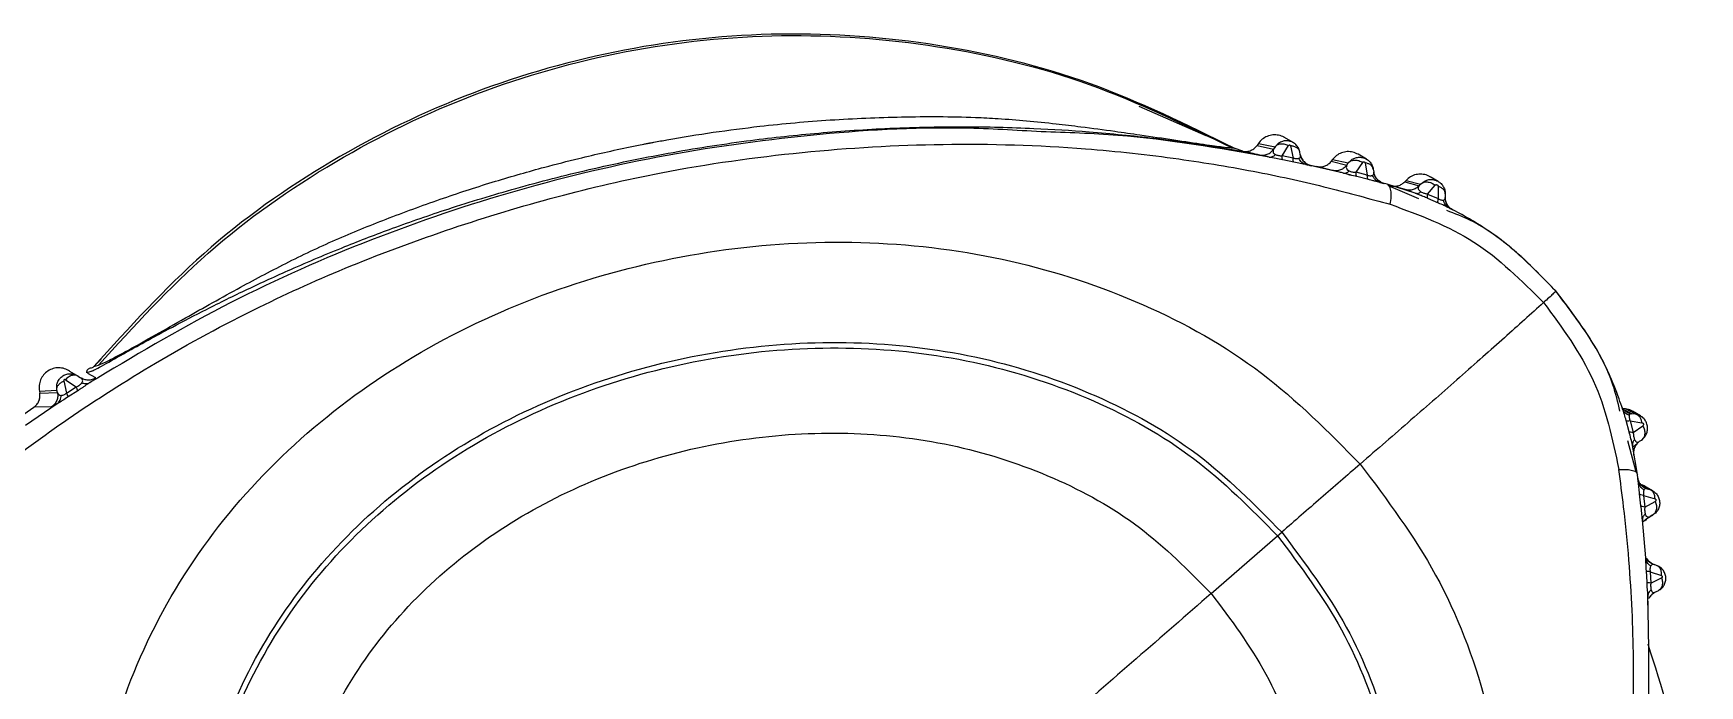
# Model space of a CAD drawing. Extents: x 409 to 498, y 628 to 778.
# Drawn here: x 413.138 to 415.482, y 704.548 to 705.465 of the extents above; entities that cross this region are included whole.
import ezdxf

# ---------------------------------------------------------------- set-up
doc = ezdxf.new("R2010")
doc.units = 0
doc.header["$MEASUREMENT"] = 0
doc.layers.add('1', color=4, linetype='Continuous')
doc.layers.add('GEOMETRY', color=4, linetype='Continuous', lineweight=25)

# ---------------------------------------------------------------- blocks, each defined once
blk = doc.blocks.new('2026_PULSE')
at = {"layer": 'GEOMETRY'}
for p, q in [((6.2107, 60.3603), (6.1165, 60.4014)), ((6.3332, 60.3508), (6.3208, 60.358)), ((6.2472, 60.3434), (6.2501, 60.3431)), ((6.2624, 60.3387), (6.2501, 60.3431)), ((6.2842, 60.3496), (6.2824, 60.3469)), ((6.2824, 60.3469), (6.3054, 60.3415)), ((6.2842, 60.3496), (6.3076, 60.345)), ((6.3076, 60.345), (6.3054, 60.3415)), ((6.3125, 60.35), (6.3076, 60.345)), ((6.3177, 60.3324), (6.3267, 60.3469)), ((6.3332, 60.3292), (6.3177, 60.3324)), ((6.3296, 60.3463), (6.3332, 60.3292)), ((6.3432, 60.3341), (6.3425, 60.3377)), ((6.4363, 60.3276), (6.4244, 60.3345)), ((6.334, 60.3233), (6.3184, 60.3265)), ((6.4039, 60.308), (6.3511, 60.3201)), ((6.3576, 60.3192), (6.3665, 60.3172)), ((6.3884, 60.3117), (6.3665, 60.3172)), ((6.3884, 60.3269), (6.3868, 60.3247)), ((6.3868, 60.3247), (6.4087, 60.3192)), ((6.3884, 60.3269), (6.4107, 60.3222)), ((6.4087, 60.3192), (6.4107, 60.3222)), ((6.4216, 60.3091), (6.431, 60.3231)), ((6.4374, 60.3051), (6.4216, 60.3091)), ((6.4345, 60.3223), (6.4374, 60.3051)), ((6.4458, 60.3136), (6.4465, 60.3095)), ((6.4389, 60.2989), (6.4229, 60.303)), ((6.4652, 60.2923), (6.4552, 60.295)), ((6.5048, 60.2797), (6.4652, 60.2923)), ((6.51, 60.2719), (6.467, 60.2901)), ((6.4754, 60.2895), (6.4955, 60.2839)), ((6.4919, 60.2977), (6.49, 60.2958)), ((6.49, 60.2958), (6.5103, 60.2901)), ((6.4919, 60.2977), (6.5124, 60.2926)), ((6.5103, 60.2901), (6.5124, 60.2926)), ((6.5124, 60.2926), (6.5188, 60.2973)), ((6.5222, 60.2786), (6.5328, 60.291)), ((6.5371, 60.2963), (6.5258, 60.3029)), ((6.5369, 60.2894), (6.5373, 60.2722)), ((6.5222, 60.2786), (6.5373, 60.2722)), ((6.5374, 60.2659), (6.5227, 60.2724)), ((6.5471, 60.2789), (6.5471, 60.2738)), ((6.7022, 60.1425), (6.7024, 60.1424)), ((4.6121, 60.0296), (4.624, 60.0227)), ((4.6434, 60.0298), (4.6363, 60.0274)), ((4.6565, 60.0464), (4.6463, 60.0361)), ((4.6463, 60.0361), (4.6529, 60.0382)), ((4.6038, 60.0159), (4.6078, 59.9989)), ((4.6063, 60.0176), (4.6212, 60.0076)), ((4.6078, 59.9989), (4.6212, 60.0076)), ((4.624, 60.0227), (4.6275, 60.0204)), ((4.649, 60.02), (4.6379, 60.0264)), ((4.6477, 60.0189), (4.649, 60.02)), ((4.5944, 59.9837), (4.5498, 59.9533)), ((4.5696, 60.0015), (4.5942, 60.0031)), ((4.5696, 60.0015), (4.5701, 59.9989)), ((4.5701, 59.9989), (4.5951, 59.9995)), ((4.5884, 59.9803), (4.5868, 59.9795)), ((4.5951, 59.9995), (4.5942, 60.0031)), ((4.6, 59.9871), (4.5944, 59.9837)), ((4.6235, 60.0021), (4.61, 59.9933)), ((4.5476, 59.969), (4.5619, 59.9789)), ((4.5868, 59.9795), (4.5619, 59.9789)), ((6.7959, 59.9773), (6.8096, 59.9698)), ((6.8006, 59.9766), (6.7959, 59.9773)), ((6.7968, 59.9759), (6.7967, 59.9759)), ((6.8145, 59.9692), (6.8006, 59.9766)), ((6.8058, 59.9445), (6.8015, 59.9602)), ((6.8072, 59.9596), (6.8115, 59.9436)), ((6.8072, 59.9596), (6.8238, 59.9572)), ((6.8145, 59.9692), (6.8096, 59.9698)), ((6.8219, 59.9666), (6.8105, 59.9732)), ((6.8115, 59.9436), (6.8249, 59.9529)), ((6.8154, 59.8879), (6.8038, 59.9317)), ((6.8174, 59.8845), (6.8104, 59.9255)), ((6.8114, 59.9197), (6.8104, 59.9255)), ((6.8204, 59.931), (6.8231, 59.9328)), ((6.8186, 59.8744), (6.8174, 59.8845)), ((6.8348, 59.8631), (6.8213, 59.8707)), ((6.839, 59.8612), (6.827, 59.8682)), ((6.831, 59.8642), (6.8348, 59.8631)), ((6.8223, 59.8405), (6.8205, 59.857)), ((6.8261, 59.855), (6.8278, 59.8386)), ((6.8261, 59.855), (6.8421, 59.8501)), ((6.8278, 59.8386), (6.8425, 59.8466)), ((6.829, 59.767), (6.8245, 59.8206)), ((6.8338, 59.8244), (6.839, 59.8274)), ((6.8383, 59.827), (6.8352, 59.8253)), ((6.2179, 59.7171), (6.3111, 59.7982)), ((6.3111, 59.7982), (6.317, 59.8033)), ((6.8289, 59.7647), (6.8345, 59.7614)), ((6.8309, 59.7329), (6.8299, 59.7489)), ((6.8353, 59.7477), (6.8363, 59.7318)), ((6.8353, 59.7477), (6.8512, 59.7422)), ((6.8443, 59.7566), (6.8409, 59.7577)), ((6.8363, 59.7318), (6.8514, 59.7392)), ((6.8321, 59.7128), (6.8321, 59.7119)), ((6.8428, 59.7192), (6.8464, 59.721))]:
    blk.add_line(p, q, dxfattribs=at)
for points in [[(6.2501, 60.3431), (6.1837, 60.3757), (6.051, 60.441), (5.8342, 60.4934), (5.6126, 60.5099), (5.3913, 60.4871), (5.1772, 60.4266), (4.9774, 60.3294), (4.7952, 60.2007), (4.6959, 60.091), (4.6463, 60.0361)], [(4.6529, 60.0382), (4.7024, 60.0926), (4.8014, 60.2012), (4.9826, 60.3286), (5.1812, 60.4249), (5.3938, 60.4849), (5.6136, 60.5077), (5.8337, 60.4916), (6.0491, 60.44), (6.1812, 60.3756), (6.2472, 60.3434)], [(4.6121, 60.0296), (4.6097, 60.0309), (4.605, 60.0336), (4.5968, 60.0347), (4.5887, 60.0336), (4.5813, 60.0301), (4.5751, 60.0246), (4.5709, 60.0176), (4.5688, 60.0096), (4.5693, 60.0042), (4.5696, 60.0015)], [(6.2179, 59.7171), (6.1476, 59.656), (6.0072, 59.5339), (5.8659, 59.4113), (5.7953, 59.35)]]:
    blk.add_open_spline(points, degree=3, dxfattribs=at)
for points, knots in [([(4.6529, 60.0382), (4.6566, 60.0397), (4.6639, 60.0426), (4.7048, 60.0645), (4.7707, 60.1022), (4.8482, 60.1455), (4.9203, 60.1838), (4.99, 60.2167), (5.0629, 60.2459), (5.1364, 60.2728), (5.1982, 60.2928), (5.2457, 60.3068), (5.2848, 60.3177), (5.3361, 60.3308), (5.3827, 60.3413), (5.415, 60.3478), (5.4237, 60.3495), (5.4263, 60.35), (5.4271, 60.3502), (5.4274, 60.3502), (5.4275, 60.3502), (5.4276, 60.3503), (5.4281, 60.3504), (5.4302, 60.3507), (5.4384, 60.3523), (5.4894, 60.3616), (5.5722, 60.3736), (5.6824, 60.3835), (5.7838, 60.3877), (5.8624, 60.3876), (5.9208, 60.3847), (5.9587, 60.3817), (5.9975, 60.3777), (6.0391, 60.3727), (6.0786, 60.3674), (6.1389, 60.3588), (6.1896, 60.351), (6.2224, 60.3462), (6.2351, 60.3446), (6.2443, 60.3437), (6.2463, 60.3435), (6.2472, 60.3434)], [0, 0, 0, 0, 0.027181, 0.054354, 0.111794, 0.162373, 0.205108, 0.248044, 0.290461, 0.335185, 0.37734, 0.397448, 0.416906, 0.444066, 0.48478, 0.49553, 0.498503, 0.499389, 0.499874, 0.499876, 0.499893, 0.499939, 0.500112, 0.500779, 0.503401, 0.513792, 0.586369, 0.641241, 0.696823, 0.754718, 0.77261, 0.79503, 0.818663, 0.838579, 0.866273, 0.88722, 0.945993, 0.959227, 0.970551, 0.986419, 1, 1, 1, 1]), ([(5.9788, 60.366), (5.9427, 60.3682), (5.8345, 60.3748), (5.6536, 60.3636), (5.4385, 60.3338), (5.2276, 60.2827), (5.023, 60.2122), (4.8251, 60.1237), (4.7013, 60.0498), (4.6395, 60.013)], [0, 0, 0, 0, 0.0769209, 0.2308481, 0.3849621, 0.5390762, 0.693005, 0.8467125, 1, 1, 1, 1]), ([(4.6434, 60.0298), (4.6446, 60.0304), (4.6472, 60.0315), (4.6604, 60.0386), (4.6843, 60.0521), (4.7193, 60.0716), (4.7583, 60.0927), (4.8067, 60.1178), (4.8623, 60.1451), (4.9272, 60.1748), (4.9955, 60.2036), (5.0694, 60.232), (5.1496, 60.2598), (5.2418, 60.2878), (5.345, 60.3143), (5.4532, 60.3367), (5.559, 60.3533), (5.6609, 60.3646), (5.7629, 60.3716), (5.8662, 60.374), (5.9623, 60.3717), (6.0526, 60.3661), (6.1328, 60.358), (6.2013, 60.3486), (6.2398, 60.3424), (6.2561, 60.3396), (6.2582, 60.3393), (6.2593, 60.3391)], [0, 0, 0, 0, 0.0123141, 0.0253605, 0.0554454, 0.0787673, 0.1058824, 0.1374745, 0.1738689, 0.2111391, 0.2562956, 0.2952809, 0.3400403, 0.3937836, 0.4510358, 0.5122156, 0.572352, 0.6244948, 0.6784984, 0.7389776, 0.7937983, 0.8378302, 0.8920024, 0.9358628, 0.9711982, 0.9861047, 1, 1, 1, 1]), ([(6.2995, 60.3306), (6.2289, 60.3429), (6.1229, 60.3614), (6.0148, 60.3649), (5.9788, 60.366)], [0, 0, 0, 0, 0.666259, 1, 1, 1, 1]), ([(6.3207, 60.3579), (6.3206, 60.3581), (6.3182, 60.3598), (6.3126, 60.3614), (6.3045, 60.362), (6.2966, 60.36), (6.2894, 60.356), (6.286, 60.3517), (6.2842, 60.3496)], [0, 0, 0, 0, 0.0158, 0.21264, 0.40948, 0.60632, 0.80316, 1, 1, 1, 1]), ([(4.5067, 59.8879), (4.5409, 59.9132), (4.6136, 59.967), (4.7377, 60.0456), (4.8705, 60.1178), (5.0102, 60.1803), (5.1501, 60.2319), (5.2957, 60.2759), (5.4599, 60.3141), (5.6416, 60.3396), (5.8413, 60.3514), (6.0186, 60.346), (6.1665, 60.3298), (6.2804, 60.3109), (6.3799, 60.2888), (6.4408, 60.272), (6.4698, 60.2641)], [0, 0, 0, 0, 0.061839, 0.131845, 0.211627, 0.279904, 0.352971, 0.427433, 0.499926, 0.596401, 0.691889, 0.788478, 0.852073, 0.906668, 0.955606, 1, 1, 1, 1]), ([(6.2624, 60.3387), (6.2623, 60.3387), (6.262, 60.3388), (6.2608, 60.3389), (6.2599, 60.339), (6.2593, 60.3391)], [0, 0, 0, 0, 0.126088, 0.346337, 1, 1, 1, 1]), ([(6.2624, 60.3387), (6.2644, 60.3385), (6.2683, 60.3381), (6.2739, 60.3398), (6.2789, 60.3426), (6.2812, 60.3455), (6.2824, 60.3469)], [0, 0, 0, 0, 0.253694, 0.50986, 0.758384, 1, 1, 1, 1]), ([(6.2856, 60.3333), (6.2818, 60.3342), (6.2758, 60.3356), (6.269, 60.3372), (6.2661, 60.3378), (6.2655, 60.338)], [0, 0, 0, 0, 0.574495, 0.903193, 1, 1, 1, 1]), ([(6.2856, 60.3333), (6.2875, 60.3331), (6.2912, 60.3327), (6.2968, 60.3342), (6.3019, 60.3371), (6.3043, 60.3401), (6.3054, 60.3415)], [0, 0, 0, 0, 0.244703, 0.499999, 0.755296, 1, 1, 1, 1]), ([(6.2995, 60.3306), (6.2976, 60.3309), (6.2938, 60.3317), (6.2902, 60.3324), (6.2868, 60.333), (6.2861, 60.3332), (6.2856, 60.3333)], [0, 0, 0, 0, 0.214681, 0.42923, 0.635769, 1, 1, 1, 1]), ([(6.2995, 60.3306), (6.3002, 60.3305), (6.3017, 60.3304), (6.304, 60.331), (6.3062, 60.3322), (6.3076, 60.3335), (6.3083, 60.3342)], [0, 0, 0, 0, 0.24783, 0.499997, 0.752166, 1, 1, 1, 1]), ([(6.3054, 60.3415), (6.305, 60.3402), (6.3044, 60.3383), (6.3055, 60.3358), (6.3074, 60.3347), (6.3083, 60.3342)], [0, 0, 0, 0, 0.545639, 0.787383, 1, 1, 1, 1]), ([(6.3076, 60.345), (6.3086, 60.346), (6.3106, 60.3481), (6.3155, 60.3494), (6.3212, 60.3491), (6.3249, 60.3476), (6.3267, 60.3469)], [0, 0, 0, 0, 0.242505, 0.499998, 0.757493, 1, 1, 1, 1]), ([(6.3083, 60.3342), (6.3089, 60.3339), (6.3102, 60.3334), (6.3125, 60.3328), (6.3151, 60.3324), (6.3168, 60.3324), (6.3177, 60.3324)], [0, 0, 0, 0, 0.257339, 0.499758, 0.740462, 1, 1, 1, 1]), ([(6.3425, 60.3377), (6.3419, 60.3397), (6.3408, 60.3435), (6.3372, 60.3481), (6.3327, 60.3514), (6.3279, 60.3531), (6.323, 60.3536), (6.3176, 60.3529), (6.3143, 60.351), (6.3125, 60.35)], [0, 0, 0, 0, 0.157803, 0.307675, 0.449652, 0.583785, 0.700383, 0.839137, 1, 1, 1, 1]), ([(6.3184, 60.3265), (6.3181, 60.327), (6.3176, 60.328), (6.3177, 60.3309), (6.3177, 60.3324)], [0, 0, 0, 0, 0.500028, 1, 1, 1, 1]), ([(6.3267, 60.3469), (6.3268, 60.347), (6.327, 60.3472), (6.3274, 60.3475), (6.3278, 60.3476), (6.3282, 60.3476), (6.3286, 60.3475), (6.3289, 60.3473), (6.3292, 60.3471), (6.3295, 60.3467), (6.3296, 60.3464), (6.3296, 60.3463)], [0, 0, 0, 0, 0.144352, 0.279388, 0.402711, 0.515838, 0.570705, 0.625679, 0.73952, 0.86387, 1, 1, 1, 1]), ([(6.3425, 60.3377), (6.3421, 60.3388), (6.3414, 60.3411), (6.3385, 60.3438), (6.3344, 60.3456), (6.3312, 60.3461), (6.3296, 60.3463)], [0, 0, 0, 0, 0.249417, 0.506903, 0.760701, 1, 1, 1, 1]), ([(6.341, 60.3288), (6.3415, 60.3291), (6.3426, 60.3296), (6.3436, 60.3313), (6.3434, 60.333), (6.3432, 60.3341)], [0, 0, 0, 0, 0.226925, 0.472576, 1, 1, 1, 1]), ([(6.3432, 60.3341), (6.3437, 60.3323), (6.3447, 60.3286), (6.3482, 60.3239), (6.3529, 60.3202), (6.3565, 60.3191), (6.3583, 60.3185)], [0, 0, 0, 0, 0.244606, 0.500003, 0.755398, 1, 1, 1, 1]), ([(6.3486, 60.3238), (6.3473, 60.3254), (6.3448, 60.3283), (6.3438, 60.3321), (6.3432, 60.3339)], [0, 0, 0, 0, 0.511063, 1, 1, 1, 1]), ([(6.4244, 60.3344), (6.422, 60.3356), (6.4172, 60.3379), (6.4091, 60.3385), (6.4011, 60.3369), (6.3938, 60.333), (6.3902, 60.329), (6.3884, 60.3269)], [0, 0, 0, 0, 0.1932526, 0.3949394, 0.5966263, 0.7983131, 1, 1, 1, 1]), ([(6.3184, 60.3265), (6.3152, 60.3272), (6.3087, 60.3285), (6.3026, 60.3299), (6.2995, 60.3306)], [0, 0, 0, 0, 0.482562, 1, 1, 1, 1]), ([(6.3332, 60.3292), (6.334, 60.329), (6.3356, 60.3285), (6.3371, 60.3284), (6.3379, 60.3284), (6.3386, 60.3284), (6.3398, 60.3285), (6.3405, 60.3287), (6.341, 60.3288)], [0, 0, 0, 0, 0.234932, 0.470474, 0.479101, 0.543376, 0.724936, 1, 1, 1, 1]), ([(6.334, 60.3233), (6.3337, 60.3238), (6.3332, 60.3249), (6.3332, 60.3278), (6.3332, 60.3292)], [0, 0, 0, 0, 0.503531, 1, 1, 1, 1]), ([(6.3511, 60.3201), (6.3486, 60.3205), (6.3436, 60.3215), (6.3371, 60.3227), (6.334, 60.3233)], [0, 0, 0, 0, 0.514037, 1, 1, 1, 1]), ([(6.3511, 60.3201), (6.3501, 60.3204), (6.3479, 60.321), (6.3451, 60.323), (6.3427, 60.3256), (6.3416, 60.3278), (6.341, 60.3288)], [0, 0, 0, 0, 0.253984, 0.508959, 0.759308, 1, 1, 1, 1]), ([(6.3486, 60.3238), (6.3502, 60.3225), (6.3533, 60.3198), (6.3572, 60.3189), (6.3592, 60.3184)], [0, 0, 0, 0, 0.509914, 1, 1, 1, 1]), ([(6.3511, 60.3201), (6.3533, 60.3196), (6.3578, 60.3186), (6.3582, 60.3186), (6.3583, 60.3185)], [0, 0, 0, 0, 0.47667, 1, 1, 1, 1]), ([(6.3665, 60.3172), (6.3684, 60.3169), (6.3723, 60.3164), (6.378, 60.3178), (6.3831, 60.3205), (6.3856, 60.3233), (6.3868, 60.3247)], [0, 0, 0, 0, 0.253687, 0.509855, 0.758386, 1, 1, 1, 1]), ([(6.4039, 60.308), (6.4021, 60.3085), (6.3987, 60.3093), (6.3946, 60.3103), (6.3918, 60.311), (6.388, 60.3119), (6.3882, 60.3118), (6.3884, 60.3117)], [0, 0, 0, 0, 0.170286, 0.306564, 0.425661, 0.521138, 1, 1, 1, 1]), ([(6.4087, 60.3192), (6.4074, 60.3178), (6.4049, 60.3149), (6.3997, 60.3122), (6.394, 60.3109), (6.3902, 60.3115), (6.3884, 60.3117)], [0, 0, 0, 0, 0.244606, 0.5, 0.755394, 1, 1, 1, 1]), ([(6.4039, 60.308), (6.4052, 60.3079), (6.4078, 60.3078), (6.4105, 60.31), (6.4119, 60.3111)], [0, 0, 0, 0, 0.499992, 1, 1, 1, 1]), ([(6.4087, 60.3192), (6.4081, 60.3178), (6.4073, 60.3158), (6.4087, 60.3132), (6.4102, 60.3119), (6.4113, 60.3114), (6.4119, 60.3111)], [0, 0, 0, 0, 0.552703, 0.791975, 0.900446, 1, 1, 1, 1]), ([(6.4107, 60.3222), (6.4124, 60.3241), (6.4153, 60.3273), (6.4211, 60.3298), (6.4266, 60.3305), (6.4323, 60.3297), (6.4375, 60.3272), (6.4417, 60.3234), (6.4446, 60.3187), (6.4454, 60.3153), (6.4458, 60.3136)], [0, 0, 0, 0, 0.166512, 0.279986, 0.401109, 0.523295, 0.648233, 0.769287, 0.886519, 1, 1, 1, 1]), ([(6.4107, 60.3222), (6.4118, 60.3233), (6.414, 60.3254), (6.4194, 60.3265), (6.4254, 60.3259), (6.4292, 60.324), (6.431, 60.3231)], [0, 0, 0, 0, 0.241786, 0.499998, 0.758211, 1, 1, 1, 1]), ([(6.4119, 60.3111), (6.4126, 60.3108), (6.4138, 60.3103), (6.4163, 60.3096), (6.419, 60.3092), (6.4207, 60.3092), (6.4216, 60.3091)], [0, 0, 0, 0, 0.250232, 0.488546, 0.732809, 1, 1, 1, 1]), ([(6.4229, 60.303), (6.4225, 60.3035), (6.4217, 60.3047), (6.4216, 60.3077), (6.4216, 60.3092)], [0, 0, 0, 0, 0.500084, 1, 1, 1, 1]), ([(6.431, 60.3231), (6.4311, 60.3233), (6.4313, 60.3235), (6.4318, 60.3238), (6.4324, 60.3239), (6.4329, 60.3239), (6.4332, 60.3238), (6.4335, 60.3236), (6.4337, 60.3235), (6.434, 60.3232), (6.4343, 60.3228), (6.4344, 60.3224), (6.4345, 60.3223)], [0, 0, 0, 0, 0.146361, 0.284808, 0.41183, 0.527282, 0.582294, 0.636648, 0.691473, 0.747865, 0.867827, 1, 1, 1, 1]), ([(6.4458, 60.3136), (6.4456, 60.3146), (6.445, 60.3168), (6.4424, 60.3194), (6.4388, 60.3214), (6.4359, 60.322), (6.4345, 60.3223)], [0, 0, 0, 0, 0.253348, 0.511302, 0.763261, 1, 1, 1, 1]), ([(6.4447, 60.3048), (6.4454, 60.3053), (6.447, 60.3065), (6.4467, 60.3085), (6.4465, 60.3095)], [0, 0, 0, 0, 0.475408, 1, 1, 1, 1]), ([(6.4609, 60.2935), (6.4591, 60.2941), (6.4555, 60.2954), (6.4511, 60.2992), (6.4478, 60.304), (6.447, 60.3077), (6.4465, 60.3095)], [0, 0, 0, 0, 0.244705, 0.5, 0.755295, 1, 1, 1, 1]), ([(6.4573, 60.2947), (6.4569, 60.295), (6.4562, 60.2953), (6.4546, 60.2964), (6.4532, 60.2975), (6.4517, 60.2989), (6.4498, 60.3012), (6.4477, 60.3046), (6.4469, 60.3078), (6.4466, 60.3094)], [0, 0, 0, 0, 0.186489, 0.27606, 0.364404, 0.457233, 0.55726, 0.775237, 1, 1, 1, 1]), ([(6.4229, 60.303), (6.4197, 60.3038), (6.4133, 60.3055), (6.4071, 60.3072), (6.4039, 60.308)], [0, 0, 0, 0, 0.491811, 1, 1, 1, 1]), ([(6.4057, 60.3079), (6.4067, 60.3075), (6.4086, 60.3068), (6.4119, 60.3058), (6.4136, 60.3054)], [0, 0, 0, 0, 0.476557, 1, 1, 1, 1]), ([(6.4389, 60.2989), (6.4385, 60.2995), (6.4376, 60.3006), (6.4375, 60.3036), (6.4374, 60.3051)], [0, 0, 0, 0, 0.503787, 1, 1, 1, 1]), ([(6.4374, 60.3051), (6.4382, 60.3049), (6.4398, 60.3044), (6.4411, 60.3043), (6.4419, 60.3043), (6.4425, 60.3043), (6.4436, 60.3044), (6.4443, 60.3046), (6.4447, 60.3048)], [0, 0, 0, 0, 0.230071, 0.465781, 0.473254, 0.536381, 0.722499, 1, 1, 1, 1]), ([(6.4552, 60.295), (6.4543, 60.2952), (6.4529, 60.2956), (6.4511, 60.296), (6.4497, 60.2963), (6.4483, 60.2966), (6.447, 60.2969), (6.4463, 60.2971), (6.446, 60.2971), (6.4437, 60.2977), (6.4413, 60.2983), (6.4389, 60.2989)], [0, 0, 0, 0, 0.231824, 0.347975, 0.412634, 0.510386, 0.592483, 0.62052, 0.629028, 0.633847, 1, 1, 1, 1]), ([(6.4552, 60.295), (6.4541, 60.2954), (6.4518, 60.2962), (6.4488, 60.2985), (6.4463, 60.3013), (6.4453, 60.3036), (6.4447, 60.3048)], [0, 0, 0, 0, 0.253309, 0.508277, 0.758963, 1, 1, 1, 1]), ([(6.4551, 60.295), (6.456, 60.2948), (6.4576, 60.2943), (6.4579, 60.2943), (6.4581, 60.2943)], [0, 0, 0, 0, 0.525657, 1, 1, 1, 1]), ([(6.4552, 60.295), (6.4569, 60.2945), (6.4605, 60.2936), (6.4607, 60.2935), (6.4609, 60.2935)], [0, 0, 0, 0, 0.474463, 1, 1, 1, 1]), ([(6.4698, 60.2641), (6.4703, 60.2678), (6.4713, 60.2754), (6.4708, 60.2841), (6.4689, 60.2903), (6.4664, 60.2916), (6.4652, 60.2923)], [0, 0, 0, 0, 0.246206, 0.5, 0.753794, 1, 1, 1, 1]), ([(6.4697, 60.2904), (6.4715, 60.29), (6.4752, 60.2891), (6.4808, 60.2901), (6.486, 60.2921), (6.4887, 60.2946), (6.49, 60.2958)], [0, 0, 0, 0, 0.253851, 0.511392, 0.759829, 1, 1, 1, 1]), ([(6.5103, 60.2901), (6.5089, 60.2889), (6.5061, 60.2864), (6.5008, 60.2842), (6.4951, 60.2835), (6.4915, 60.2844), (6.4897, 60.2849)], [0, 0, 0, 0, 0.244829, 0.5, 0.755171, 1, 1, 1, 1]), ([(6.5256, 60.3026), (6.5245, 60.3033), (6.5211, 60.3055), (6.5141, 60.3068), (6.5059, 60.3063), (6.498, 60.3033), (6.4939, 60.2996), (6.4919, 60.2977)], [0, 0, 0, 0, 0.1092098, 0.3319073, 0.5546049, 0.7773024, 1, 1, 1, 1]), ([(6.5103, 60.2901), (6.5095, 60.2888), (6.5085, 60.2869), (6.5097, 60.2843), (6.5111, 60.2829), (6.5123, 60.2822), (6.5128, 60.2818)], [0, 0, 0, 0, 0.550242, 0.790407, 0.899376, 1, 1, 1, 1]), ([(6.5124, 60.2926), (6.5136, 60.2935), (6.5161, 60.2954), (6.5216, 60.2959), (6.5276, 60.2946), (6.5311, 60.2922), (6.5328, 60.291)], [0, 0, 0, 0, 0.241629, 0.499998, 0.758369, 1, 1, 1, 1]), ([(6.5188, 60.2973), (6.5205, 60.2979), (6.524, 60.2992), (6.5297, 60.2991), (6.5353, 60.2976), (6.5402, 60.2944), (6.5441, 60.29), (6.5466, 60.2847), (6.5469, 60.2808), (6.5471, 60.2789)], [0, 0, 0, 0, 0.134604, 0.278855, 0.421484, 0.566352, 0.710982, 0.855493, 1, 1, 1, 1]), ([(6.5328, 60.291), (6.533, 60.2912), (6.5333, 60.2915), (6.5339, 60.2918), (6.5346, 60.2918), (6.5352, 60.2917), (6.5357, 60.2915), (6.536, 60.2913), (6.5363, 60.291), (6.5366, 60.2906), (6.5369, 60.2901), (6.5369, 60.2896), (6.5369, 60.2894)], [0, 0, 0, 0, 0.1449882, 0.2823959, 0.4088267, 0.5242291, 0.5794504, 0.6341593, 0.6894535, 0.7463817, 0.8673432, 1, 1, 1, 1]), ([(6.5471, 60.2789), (6.547, 60.28), (6.5467, 60.2823), (6.5445, 60.2853), (6.5412, 60.2878), (6.5383, 60.2889), (6.5369, 60.2894)], [0, 0, 0, 0, 0.253258, 0.511382, 0.763459, 1, 1, 1, 1]), ([(6.4698, 60.2641), (6.5106, 60.2491), (6.5916, 60.2195), (6.6542, 60.157), (6.6854, 60.126)], [0, 0, 0, 0, 0.502771, 1, 1, 1, 1]), ([(6.5048, 60.2797), (6.5029, 60.2804), (6.4988, 60.2818), (6.4946, 60.2832), (6.4909, 60.2845), (6.4901, 60.2847), (6.4897, 60.2849)], [0, 0, 0, 0, 0.196927, 0.428845, 0.640915, 1, 1, 1, 1]), ([(6.5048, 60.2797), (6.506, 60.2794), (6.5085, 60.279), (6.5114, 60.2809), (6.5128, 60.2818)], [0, 0, 0, 0, 0.500002, 1, 1, 1, 1]), ([(6.5227, 60.2724), (6.5204, 60.2733), (6.5173, 60.2745), (6.5137, 60.2761), (6.5118, 60.2769), (6.5091, 60.278), (6.5067, 60.2789), (6.5048, 60.2797)], [0, 0, 0, 0, 0.365188, 0.518891, 0.578296, 0.663382, 1, 1, 1, 1]), ([(6.5128, 60.2818), (6.5135, 60.2815), (6.5147, 60.2808), (6.5166, 60.2801), (6.5182, 60.2795), (6.52, 60.279), (6.5214, 60.2788), (6.5222, 60.2786)], [0, 0, 0, 0, 0.249668, 0.489212, 0.570056, 0.735204, 1, 1, 1, 1]), ([(6.5227, 60.2724), (6.5223, 60.2729), (6.5217, 60.2741), (6.5221, 60.2771), (6.5222, 60.2786)], [0, 0, 0, 0, 0.4999634, 1, 1, 1, 1]), ([(6.5374, 60.2659), (6.5371, 60.2665), (6.5366, 60.2677), (6.5371, 60.2707), (6.5373, 60.2722)], [0, 0, 0, 0, 0.502744, 1, 1, 1, 1]), ([(6.5373, 60.2722), (6.538, 60.2717), (6.5395, 60.2709), (6.5415, 60.2701), (6.5433, 60.2698), (6.5441, 60.2698), (6.5445, 60.2698)], [0, 0, 0, 0, 0.238232, 0.475752, 0.728082, 1, 1, 1, 1]), ([(6.5525, 60.2591), (6.5502, 60.2601), (6.546, 60.2621), (6.5402, 60.2647), (6.5374, 60.2659)], [0, 0, 0, 0, 0.532766, 1, 1, 1, 1]), ([(6.5445, 60.2698), (6.5454, 60.2702), (6.5471, 60.2708), (6.5471, 60.2727), (6.5471, 60.2738)], [0, 0, 0, 0, 0.471518, 1, 1, 1, 1]), ([(6.5525, 60.2591), (6.5515, 60.2596), (6.5496, 60.2608), (6.5472, 60.2633), (6.5455, 60.2664), (6.5449, 60.2687), (6.5445, 60.2698)], [0, 0, 0, 0, 0.25295, 0.507443, 0.758099, 1, 1, 1, 1]), ([(6.5578, 60.2562), (6.5563, 60.2571), (6.5532, 60.259), (6.5498, 60.2633), (6.5475, 60.2684), (6.5473, 60.272), (6.5471, 60.2738)], [0, 0, 0, 0, 0.245213, 0.5, 0.754787, 1, 1, 1, 1]), ([(6.5522, 60.2592), (6.5519, 60.2595), (6.5512, 60.2601), (6.5483, 60.2646), (6.5476, 60.27), (6.5471, 60.2735)], [0, 0, 0, 0, 0.267436, 0.521399, 1, 1, 1, 1]), ([(6.7036, 60.1411), (6.6842, 60.161), (6.6473, 60.199), (6.5949, 60.2378), (6.5607, 60.251), (6.5495, 60.2554)], [0, 0, 0, 0, 0.426335, 0.811625, 1, 1, 1, 1]), ([(6.7024, 60.1424), (6.6792, 60.1664), (6.6438, 60.203), (6.5946, 60.236), (6.5681, 60.2511), (6.5565, 60.257), (6.5525, 60.2591)], [0, 0, 0, 0, 0.517597, 0.793803, 0.927909, 1, 1, 1, 1]), ([(6.5525, 60.2591), (6.5541, 60.2582), (6.5575, 60.2565), (6.5577, 60.2563), (6.5578, 60.2562)], [0, 0, 0, 0, 0.464953, 1, 1, 1, 1]), ([(4.9127, 58.5911), (4.8708, 58.6446), (4.7876, 58.751), (4.7008, 58.9329), (4.6479, 59.1233), (4.6344, 59.3172), (4.6619, 59.5072), (4.7317, 59.6855), (4.84, 59.8443), (4.981, 59.9791), (5.1483, 60.086), (5.3352, 60.1622), (5.5341, 60.206), (5.737, 60.216), (5.9362, 60.1907), (6.1231, 60.1291), (6.2932, 60.0346), (6.3829, 59.944), (6.4274, 59.899)], [0, 0, 0, 0, 0.064638, 0.128652, 0.191528, 0.253029, 0.313363, 0.373321, 0.433986, 0.495948, 0.559248, 0.623536, 0.688243, 0.752741, 0.816423, 0.878848, 0.939909, 1, 1, 1, 1]), ([(6.6854, 60.126), (6.6676, 60.11), (6.632, 60.0781), (6.5681, 60.0215), (6.4994, 59.9613), (6.4514, 59.9198), (6.4274, 59.899)], [0, 0, 0, 0, 0.249996, 0.500004, 0.749994, 1, 1, 1, 1]), ([(6.7024, 60.1424), (6.7023, 60.1422), (6.7021, 60.1417), (6.6987, 60.1383), (6.6933, 60.1332), (6.688, 60.1284), (6.6854, 60.126)], [0, 0, 0, 0, 0.25065, 0.504361, 0.755823, 1, 1, 1, 1]), ([(6.6854, 60.126), (6.7115, 60.0906), (6.7641, 60.0194), (6.7822, 59.9343), (6.7912, 59.8916)], [0, 0, 0, 0, 0.497256, 1, 1, 1, 1]), ([(6.7927, 59.9734), (6.7899, 59.9858), (6.7814, 60.0222), (6.7502, 60.0801), (6.7181, 60.1218), (6.7013, 60.1437)], [0, 0, 0, 0, 0.197381, 0.579384, 1, 1, 1, 1]), ([(6.7965, 59.9766), (6.7949, 59.9813), (6.7849, 60.0104), (6.7587, 60.0691), (6.7226, 60.1161), (6.7024, 60.1424)], [0, 0, 0, 0, 0.078427, 0.485068, 1, 1, 1, 1]), ([(5.0194, 58.683), (4.9836, 58.7288), (4.9122, 58.82), (4.8377, 58.9759), (4.7922, 59.1389), (4.7805, 59.3049), (4.804, 59.4676), (4.8638, 59.6202), (4.9566, 59.7561), (5.0774, 59.8714), (5.2208, 59.9629), (5.381, 60.028), (5.5515, 60.0656), (5.7254, 60.0743), (5.8962, 60.0528), (6.0563, 60.0001), (6.2021, 59.9194), (6.2789, 59.8418), (6.317, 59.8033)], [0, 0, 0, 0, 0.064677, 0.128726, 0.191618, 0.253103, 0.313385, 0.373279, 0.433903, 0.49586, 0.559185, 0.62351, 0.688256, 0.752792, 0.816505, 0.878937, 0.939969, 1, 1, 1, 1]), ([(5.0252, 58.688), (4.9897, 58.7334), (4.9189, 58.8238), (4.8451, 58.9783), (4.8, 59.1398), (4.7884, 59.3043), (4.8116, 59.4655), (4.8708, 59.6167), (4.9628, 59.7514), (5.0825, 59.8656), (5.2247, 59.9562), (5.3834, 60.0208), (5.5524, 60.058), (5.7248, 60.0666), (5.8941, 60.0453), (6.0528, 59.9932), (6.1972, 59.9132), (6.2734, 59.8363), (6.3111, 59.7982)], [0, 0, 0, 0, 0.06468, 0.128735, 0.191634, 0.253118, 0.313391, 0.373269, 0.433886, 0.495846, 0.559178, 0.623509, 0.688256, 0.752797, 0.816517, 0.878954, 0.939983, 1, 1, 1, 1]), ([(4.6363, 60.0274), (4.6363, 60.0283), (4.6364, 60.0299), (4.6373, 60.032), (4.6386, 60.0332), (4.6413, 60.0343), (4.6443, 60.0343), (4.6459, 60.0358), (4.6463, 60.0361)], [0, 0, 0, 0, 0.185838, 0.329977, 0.436433, 0.555448, 0.901392, 1, 1, 1, 1]), ([(4.5942, 60.0031), (4.594, 60.0049), (4.5936, 60.0085), (4.5949, 60.014), (4.5979, 60.0192), (4.6024, 60.0232), (4.6079, 60.0257), (4.6137, 60.0263), (4.6192, 60.0254), (4.6224, 60.0236), (4.624, 60.0227)], [0, 0, 0, 0, 0.116086, 0.238887, 0.368451, 0.504811, 0.634546, 0.760306, 0.882114, 1, 1, 1, 1]), ([(4.5942, 60.0031), (4.5942, 60.0043), (4.5942, 60.0066), (4.5961, 60.0102), (4.5994, 60.0135), (4.6023, 60.0151), (4.6038, 60.0159)], [0, 0, 0, 0, 0.244322, 0.5, 0.755678, 1, 1, 1, 1]), ([(4.6063, 60.0176), (4.6062, 60.0177), (4.6059, 60.0178), (4.6054, 60.0179), (4.6049, 60.0178), (4.6045, 60.0176), (4.6043, 60.0174), (4.6041, 60.0172), (4.6038, 60.0169), (4.6037, 60.0164), (4.6038, 60.0161), (4.6038, 60.0159)], [0, 0, 0, 0, 0.144332, 0.279371, 0.402692, 0.51582, 0.570689, 0.625661, 0.739505, 0.863851, 1, 1, 1, 1]), ([(4.624, 60.0227), (4.6228, 60.0233), (4.6203, 60.0245), (4.6155, 60.024), (4.6105, 60.0217), (4.6077, 60.0189), (4.6063, 60.0176)], [0, 0, 0, 0, 0.242505, 0.499998, 0.757492, 1, 1, 1, 1]), ([(4.6212, 60.0076), (4.6221, 60.008), (4.6237, 60.0086), (4.626, 60.01), (4.6278, 60.0115), (4.6287, 60.0124), (4.6291, 60.0129)], [0, 0, 0, 0, 0.258502, 0.499148, 0.741168, 1, 1, 1, 1]), ([(4.6235, 60.0021), (4.6234, 60.0026), (4.6232, 60.0037), (4.6219, 60.0063), (4.6212, 60.0076)], [0, 0, 0, 0, 0.501821, 1, 1, 1, 1]), ([(4.6395, 60.013), (4.6375, 60.0116), (4.6345, 60.0094), (4.6309, 60.0069), (4.6287, 60.0054), (4.6266, 60.004), (4.6247, 60.0028), (4.6235, 60.0021)], [0, 0, 0, 0, 0.413921, 0.636614, 0.655903, 0.797447, 1, 1, 1, 1]), ([(4.649, 60.02), (4.6473, 60.0192), (4.644, 60.0174), (4.6382, 60.0167), (4.6324, 60.0176), (4.6291, 60.0195), (4.6275, 60.0204)], [0, 0, 0, 0, 0.244703, 0.5, 0.755297, 1, 1, 1, 1]), ([(4.6291, 60.0129), (4.6296, 60.0136), (4.6307, 60.0153), (4.6303, 60.018), (4.6286, 60.0194), (4.6275, 60.0204)], [0, 0, 0, 0, 0.216052, 0.460815, 1, 1, 1, 1]), ([(4.6395, 60.013), (4.6388, 60.0126), (4.6373, 60.0119), (4.6338, 60.0114), (4.631, 60.0123), (4.6291, 60.0129)], [0, 0, 0, 0, 0.255693, 0.510835, 1, 1, 1, 1]), ([(4.6395, 60.013), (4.641, 60.014), (4.6441, 60.0161), (4.6472, 60.0183), (4.6476, 60.0187), (4.6477, 60.0189)], [0, 0, 0, 0, 0.324356, 0.675664, 1, 1, 1, 1]), ([(4.5619, 59.9789), (4.5634, 59.9801), (4.5664, 59.9825), (4.5692, 59.9877), (4.5707, 59.9933), (4.5703, 59.997), (4.5701, 59.9989)], [0, 0, 0, 0, 0.253687, 0.509854, 0.758386, 1, 1, 1, 1]), ([(4.5951, 59.9995), (4.5953, 59.9976), (4.5957, 59.9938), (4.5942, 59.9881), (4.5912, 59.983), (4.5882, 59.9806), (4.5868, 59.9795)], [0, 0, 0, 0, 0.244604, 0.5, 0.755396, 1, 1, 1, 1]), ([(4.5944, 59.9837), (4.5925, 59.9825), (4.5895, 59.9807), (4.5887, 59.9804), (4.5884, 59.9803)], [0, 0, 0, 0, 0.653174, 1, 1, 1, 1]), ([(4.5944, 59.9837), (4.5952, 59.9844), (4.5969, 59.9858), (4.5987, 59.9886), (4.5999, 59.9919), (4.6, 59.9944), (4.6001, 59.9956)], [0, 0, 0, 0, 0.247251, 0.5, 0.752748, 1, 1, 1, 1]), ([(4.5951, 59.9995), (4.5955, 59.9984), (4.5963, 59.9963), (4.5989, 59.9959), (4.6001, 59.9956)], [0, 0, 0, 0, 0.527507, 1, 1, 1, 1]), ([(4.61, 59.9933), (4.6072, 59.9915), (4.6036, 59.9892), (4.6007, 59.9875), (4.6, 59.9871)], [0, 0, 0, 0, 0.792631, 1, 1, 1, 1]), ([(4.6001, 59.9956), (4.6007, 59.9957), (4.6017, 59.9958), (4.6036, 59.9963), (4.6058, 59.9973), (4.6071, 59.9984), (4.6078, 59.9989)], [0, 0, 0, 0, 0.275715, 0.530152, 0.765716, 1, 1, 1, 1]), ([(4.61, 59.9933), (4.6099, 59.9939), (4.6097, 59.995), (4.6084, 59.9976), (4.6078, 59.9989)], [0, 0, 0, 0, 0.5, 1, 1, 1, 1]), ([(6.7938, 59.9829), (6.7945, 59.9813), (6.7959, 59.978), (6.7988, 59.9747), (6.801, 59.9734), (6.8016, 59.9731)], [0, 0, 0, 0, 0.411632, 0.839336, 1, 1, 1, 1]), ([(6.8015, 59.9602), (6.8006, 59.9631), (6.7988, 59.9695), (6.7973, 59.9741), (6.7965, 59.9766)], [0, 0, 0, 0, 0.465571, 1, 1, 1, 1]), ([(6.8058, 59.9674), (6.8048, 59.9678), (6.8026, 59.9688), (6.7999, 59.9709), (6.7977, 59.9735), (6.7969, 59.9756), (6.7965, 59.9766)], [0, 0, 0, 0, 0.241922, 0.492613, 0.747114, 1, 1, 1, 1]), ([(6.8039, 59.9716), (6.8017, 59.9728), (6.7985, 59.9747), (6.7974, 59.9756), (6.797, 59.976)], [0, 0, 0, 0, 0.654526, 1, 1, 1, 1]), ([(6.8104, 59.973), (6.8097, 59.9734), (6.8069, 59.9755), (6.8034, 59.9761), (6.8006, 59.9766)], [0, 0, 0, 0, 0.215123, 1, 1, 1, 1]), ([(6.8072, 59.9596), (6.8058, 59.9595), (6.8029, 59.9593), (6.8019, 59.9599), (6.8015, 59.9602)], [0, 0, 0, 0, 0.497129, 1, 1, 1, 1]), ([(6.8016, 59.9731), (6.8025, 59.9724), (6.8049, 59.9707), (6.8078, 59.9702), (6.8096, 59.9698)], [0, 0, 0, 0, 0.393475, 1, 1, 1, 1]), ([(6.8058, 59.9674), (6.8058, 59.9669), (6.8057, 59.966), (6.8058, 59.9642), (6.8063, 59.962), (6.8069, 59.9604), (6.8072, 59.9596)], [0, 0, 0, 0, 0.272861, 0.525645, 0.762722, 1, 1, 1, 1]), ([(6.8096, 59.9698), (6.8087, 59.9699), (6.807, 59.97), (6.8062, 59.9682), (6.8058, 59.9674)], [0, 0, 0, 0, 0.5276588, 1, 1, 1, 1]), ([(6.8238, 59.9572), (6.8235, 59.9587), (6.8228, 59.9617), (6.8207, 59.9654), (6.8179, 59.9682), (6.8157, 59.9688), (6.8145, 59.9692)], [0, 0, 0, 0, 0.236544, 0.488622, 0.746745, 1, 1, 1, 1]), ([(6.8231, 59.9328), (6.8247, 59.9341), (6.8278, 59.9367), (6.8307, 59.9421), (6.832, 59.948), (6.8315, 59.954), (6.8292, 59.9597), (6.8253, 59.9644), (6.8203, 59.9678), (6.8165, 59.9687), (6.8145, 59.9692)], [0, 0, 0, 0, 0.127875, 0.254687, 0.378056, 0.498035, 0.626437, 0.752825, 0.877308, 1, 1, 1, 1]), ([(6.8238, 59.9572), (6.824, 59.9571), (6.8245, 59.957), (6.825, 59.9567), (6.8253, 59.9563), (6.8255, 59.956), (6.8257, 59.9557), (6.8258, 59.9552), (6.8259, 59.9546), (6.8257, 59.9539), (6.8254, 59.9533), (6.8251, 59.953), (6.8249, 59.9529)], [0, 0, 0, 0, 0.132673, 0.253631, 0.310559, 0.365854, 0.420561, 0.475786, 0.591188, 0.717618, 0.855031, 1, 1, 1, 1]), ([(5.116, 58.766), (5.0855, 58.805), (5.0248, 58.8825), (4.9615, 59.0148), (4.9227, 59.1531), (4.9126, 59.2939), (4.9324, 59.4319), (4.9832, 59.5614), (5.062, 59.6766), (5.1646, 59.7742), (5.2864, 59.8516), (5.4225, 59.9069), (5.5674, 59.9387), (5.7153, 59.9463), (5.8604, 59.9282), (5.9965, 59.8838), (6.1203, 59.8155), (6.1855, 59.7497), (6.2179, 59.7171)], [0, 0, 0, 0, 0.064705, 0.128813, 0.191763, 0.253244, 0.313432, 0.373191, 0.433751, 0.495731, 0.55912, 0.623495, 0.688261, 0.752837, 0.816615, 0.87909, 0.940089, 1, 1, 1, 1]), ([(6.8104, 59.9255), (6.8097, 59.9285), (6.8084, 59.9346), (6.8066, 59.9411), (6.8058, 59.9445)], [0, 0, 0, 0, 0.489952, 1, 1, 1, 1]), ([(6.8115, 59.9436), (6.8101, 59.9435), (6.8072, 59.9435), (6.8062, 59.9442), (6.8058, 59.9445)], [0, 0, 0, 0, 0.50004, 1, 1, 1, 1]), ([(6.8134, 59.9337), (6.8123, 59.9323), (6.8101, 59.9296), (6.8103, 59.9268), (6.8104, 59.9255)], [0, 0, 0, 0, 0.5, 1, 1, 1, 1]), ([(6.8115, 59.9436), (6.8116, 59.9427), (6.8116, 59.9409), (6.812, 59.9382), (6.8127, 59.9356), (6.8131, 59.9343), (6.8134, 59.9337)], [0, 0, 0, 0, 0.2652838, 0.5098964, 0.7494214, 1, 1, 1, 1]), ([(6.8134, 59.9337), (6.8136, 59.9331), (6.8141, 59.932), (6.8151, 59.9307), (6.8173, 59.9292), (6.8191, 59.9302), (6.8204, 59.931)], [0, 0, 0, 0, 0.100074, 0.208181, 0.406668, 1, 1, 1, 1]), ([(6.8249, 59.9529), (6.8258, 59.951), (6.8276, 59.9472), (6.828, 59.9412), (6.8266, 59.936), (6.8242, 59.9338), (6.8231, 59.9328)], [0, 0, 0, 0, 0.24163, 0.5, 0.75837, 1, 1, 1, 1]), ([(6.8103, 59.926), (6.8105, 59.9253), (6.8108, 59.9238), (6.8111, 59.9231), (6.8115, 59.9234), (6.8116, 59.9234)], [0, 0, 0, 0, 0.466525, 0.914696, 1, 1, 1, 1]), ([(6.8116, 59.9234), (6.812, 59.9238), (6.8135, 59.9247), (6.8177, 59.9285), (6.8205, 59.931)], [0, 0, 0, 0, 0.320952, 1, 1, 1, 1]), ([(6.8204, 59.931), (6.819, 59.9298), (6.8161, 59.9274), (6.8132, 59.9224), (6.8117, 59.9169), (6.8121, 59.9131), (6.8122, 59.9113)], [0, 0, 0, 0, 0.24483, 0.500002, 0.755173, 1, 1, 1, 1]), ([(6.8122, 59.9113), (6.8123, 59.9115), (6.8124, 59.9118), (6.8122, 59.9138), (6.8121, 59.9145)], [0, 0, 0, 0, 0.645385, 1, 1, 1, 1]), ([(6.4274, 59.899), (6.4654, 59.8485), (6.5419, 59.7466), (6.6102, 59.565), (6.6436, 59.3716), (6.6392, 59.1712), (6.5996, 58.9721), (6.5275, 58.7815), (6.4254, 58.6071), (6.2959, 58.4564), (6.1427, 58.3358), (5.9702, 58.2512), (5.7839, 58.2079), (5.5917, 58.2086), (5.4015, 58.2506), (5.2205, 58.3312), (5.0527, 58.444), (4.9595, 58.5419), (4.9127, 58.5911)], [0, 0, 0, 0, 0.060091, 0.121152, 0.183577, 0.247259, 0.311757, 0.376464, 0.440752, 0.504052, 0.566014, 0.626679, 0.686637, 0.746971, 0.808472, 0.871348, 0.935362, 1, 1, 1, 1]), ([(6.1351, 58.0024), (6.1465, 58.0134), (6.1736, 58.0394), (6.2176, 58.0846), (6.2704, 58.1423), (6.3221, 58.2035), (6.3723, 58.2679), (6.4191, 58.3323), (6.4678, 58.4065), (6.5154, 58.4865), (6.5612, 58.572), (6.6043, 58.661), (6.6465, 58.7585), (6.6725, 58.8273), (6.6852, 58.864), (6.6852, 58.864), (6.6852, 58.864), (6.6852, 58.864), (6.6852, 58.864), (6.6853, 58.8641), (6.6853, 58.8641), (6.6853, 58.8642), (6.6854, 58.8643), (6.6855, 58.8647), (6.6859, 58.8658), (6.6871, 58.8695), (6.6916, 58.8826), (6.7009, 58.9106), (6.7158, 58.9577), (6.73, 59.0073), (6.7418, 59.0523), (6.7499, 59.0855), (6.7568, 59.1153), (6.7625, 59.1419), (6.7711, 59.1836), (6.7813, 59.2391), (6.7917, 59.3088), (6.8, 59.3771), (6.8064, 59.4478), (6.8113, 59.5315), (6.8125, 59.6137), (6.8102, 59.6944), (6.8057, 59.7655), (6.7991, 59.8317), (6.7936, 59.874), (6.7912, 59.8916)], [0, 0, 0, 0, 0.023144, 0.05484, 0.091564, 0.136206, 0.170367, 0.209427, 0.251228, 0.298444, 0.343948, 0.391377, 0.441313, 0.497426, 0.497427, 0.497428, 0.497429, 0.497432, 0.497437, 0.497446, 0.497463, 0.497497, 0.497564, 0.497711, 0.498058, 0.499248, 0.503302, 0.518104, 0.541837, 0.574517, 0.592617, 0.609041, 0.623786, 0.63685, 0.648231, 0.685287, 0.718359, 0.749985, 0.784568, 0.820855, 0.870939, 0.90326, 0.937451, 0.973984, 1, 1, 1, 1]), ([(6.4274, 59.899), (6.4089, 59.883), (6.3719, 59.851), (6.3353, 59.8192), (6.317, 59.8033)], [0, 0, 0, 0, 0.5, 1, 1, 1, 1]), ([(6.7912, 59.8916), (6.7951, 59.8916), (6.8028, 59.8917), (6.811, 59.8903), (6.8163, 59.8879), (6.817, 59.8856), (6.8174, 59.8845)], [0, 0, 0, 0, 0.25273, 0.508761, 0.760212, 1, 1, 1, 1]), ([(6.8173, 59.8807), (6.8176, 59.8789), (6.8184, 59.8752), (6.8215, 59.8703), (6.8258, 59.8663), (6.8293, 59.8649), (6.831, 59.8642)], [0, 0, 0, 0, 0.244702, 0.499995, 0.755291, 1, 1, 1, 1]), ([(6.8173, 59.8807), (6.8174, 59.8805), (6.8177, 59.88), (6.8183, 59.8762), (6.8186, 59.8744)], [0, 0, 0, 0, 0.525004, 1, 1, 1, 1]), ([(6.8205, 59.857), (6.8201, 59.8602), (6.8195, 59.8669), (6.8189, 59.8718), (6.8186, 59.8744)], [0, 0, 0, 0, 0.473202, 1, 1, 1, 1]), ([(6.8266, 59.8627), (6.8256, 59.8634), (6.8234, 59.8648), (6.821, 59.8676), (6.8192, 59.8708), (6.8188, 59.8732), (6.8186, 59.8744)], [0, 0, 0, 0, 0.241064, 0.491801, 0.746781, 1, 1, 1, 1]), ([(6.8281, 59.8654), (6.8255, 59.867), (6.8216, 59.8695), (6.8191, 59.8727), (6.8189, 59.8732), (6.8187, 59.8735)], [0, 0, 0, 0, 0.479264, 0.732814, 1, 1, 1, 1]), ([(6.8316, 59.8645), (6.8307, 59.8654), (6.8278, 59.8683), (6.8239, 59.8697), (6.8213, 59.8707)], [0, 0, 0, 0, 0.333333, 1, 1, 1, 1]), ([(6.831, 59.8642), (6.8301, 59.8644), (6.8284, 59.8648), (6.8272, 59.8634), (6.8266, 59.8627)], [0, 0, 0, 0, 0.523827, 1, 1, 1, 1]), ([(6.8421, 59.8501), (6.842, 59.8516), (6.8418, 59.8547), (6.8403, 59.8586), (6.838, 59.8617), (6.8359, 59.8626), (6.8348, 59.8631)], [0, 0, 0, 0, 0.236741, 0.488701, 0.746654, 1, 1, 1, 1]), ([(6.8348, 59.8631), (6.8365, 59.8624), (6.84, 59.8611), (6.8443, 59.8572), (6.8474, 59.8521), (6.8489, 59.8462), (6.8486, 59.8401), (6.8465, 59.8346), (6.843, 59.83), (6.8399, 59.828), (6.8383, 59.827)], [0, 0, 0, 0, 0.117746, 0.240559, 0.36852, 0.501697, 0.630803, 0.756969, 0.88024, 1, 1, 1, 1]), ([(6.8261, 59.855), (6.8246, 59.8553), (6.8218, 59.8557), (6.8209, 59.8566), (6.8205, 59.857)], [0, 0, 0, 0, 0.4960319, 1, 1, 1, 1]), ([(6.8245, 59.8206), (6.8241, 59.8239), (6.8234, 59.8303), (6.8227, 59.8371), (6.8223, 59.8405)], [0, 0, 0, 0, 0.510609, 1, 1, 1, 1]), ([(6.8278, 59.8386), (6.8264, 59.8388), (6.8236, 59.8393), (6.8227, 59.8401), (6.8223, 59.8405)], [0, 0, 0, 0, 0.499951, 1, 1, 1, 1]), ([(6.8266, 59.8627), (6.8264, 59.8623), (6.8261, 59.8615), (6.8258, 59.8597), (6.8257, 59.8578), (6.8258, 59.8562), (6.826, 59.8554), (6.8261, 59.855)], [0, 0, 0, 0, 0.278809, 0.535506, 0.770802, 0.91136, 1, 1, 1, 1]), ([(6.8425, 59.8466), (6.8431, 59.8446), (6.8444, 59.8406), (6.8441, 59.8347), (6.8421, 59.8297), (6.8396, 59.8279), (6.8383, 59.827)], [0, 0, 0, 0, 0.241788, 0.5, 0.758212, 1, 1, 1, 1]), ([(6.8421, 59.8501), (6.8423, 59.8501), (6.8426, 59.8499), (6.843, 59.8496), (6.8432, 59.8493), (6.8434, 59.849), (6.8434, 59.8487), (6.8435, 59.8483), (6.8435, 59.8478), (6.8433, 59.8473), (6.843, 59.8468), (6.8427, 59.8466), (6.8425, 59.8466)], [0, 0, 0, 0, 0.1321899, 0.2521481, 0.3085391, 0.3633646, 0.4177177, 0.4727329, 0.5881852, 0.7152063, 0.8536586, 1, 1, 1, 1]), ([(6.8244, 59.8212), (6.8245, 59.8204), (6.8246, 59.819), (6.8253, 59.8182), (6.8276, 59.8201), (6.8322, 59.8233), (6.8352, 59.8253)], [0, 0, 0, 0, 0.13854, 0.271056, 0.52215, 1, 1, 1, 1]), ([(6.8284, 59.8287), (6.8271, 59.8274), (6.8246, 59.8249), (6.8245, 59.822), (6.8245, 59.8206)], [0, 0, 0, 0, 0.500001, 1, 1, 1, 1]), ([(6.8278, 59.8386), (6.8277, 59.8377), (6.8275, 59.836), (6.8275, 59.8332), (6.8279, 59.8306), (6.8282, 59.8293), (6.8284, 59.8287)], [0, 0, 0, 0, 0.266489, 0.509713, 0.748097, 1, 1, 1, 1]), ([(6.8284, 59.8287), (6.8286, 59.8281), (6.829, 59.8269), (6.8299, 59.8255), (6.832, 59.8241), (6.8339, 59.8248), (6.8352, 59.8253)], [0, 0, 0, 0, 0.102393, 0.213712, 0.4583, 1, 1, 1, 1]), ([(6.8285, 59.8192), (6.8292, 59.8202), (6.8309, 59.8227), (6.8336, 59.8243), (6.8352, 59.8253)], [0, 0, 0, 0, 0.389755, 1, 1, 1, 1]), ([(6.317, 59.8033), (6.3495, 59.7601), (6.415, 59.6728), (6.4733, 59.5173), (6.5017, 59.3516), (6.4977, 59.1799), (6.4637, 59.0092), (6.4019, 58.8458), (6.3145, 58.6964), (6.2037, 58.5671), (6.0726, 58.4637), (5.9251, 58.3912), (5.7656, 58.3541), (5.6011, 58.3547), (5.4382, 58.3909), (5.2831, 58.4601), (5.1394, 58.5569), (5.0596, 58.6408), (5.0194, 58.683)], [0, 0, 0, 0, 0.060031, 0.121063, 0.183495, 0.247208, 0.311744, 0.37649, 0.440815, 0.50414, 0.566097, 0.626721, 0.686615, 0.746897, 0.808382, 0.871274, 0.935323, 1, 1, 1, 1]), ([(6.3111, 59.7982), (6.3433, 59.7553), (6.4082, 59.6689), (6.466, 59.5147), (6.494, 59.3506), (6.4901, 59.1804), (6.4563, 59.0113), (6.395, 58.8493), (6.3085, 58.7011), (6.1987, 58.573), (6.0689, 58.4706), (5.9227, 58.3987), (5.7646, 58.3619), (5.6016, 58.3626), (5.4402, 58.3984), (5.2866, 58.467), (5.1441, 58.563), (5.065, 58.6462), (5.0252, 58.688)], [0, 0, 0, 0, 0.060017, 0.121046, 0.183483, 0.247203, 0.311744, 0.376491, 0.440822, 0.504154, 0.566114, 0.626731, 0.686609, 0.746882, 0.808366, 0.871265, 0.93532, 1, 1, 1, 1]), ([(6.8299, 59.7489), (6.8298, 59.7522), (6.8294, 59.759), (6.8291, 59.7643), (6.829, 59.767)], [0, 0, 0, 0, 0.484871, 1, 1, 1, 1]), ([(6.836, 59.7558), (6.835, 59.7565), (6.8331, 59.7579), (6.8309, 59.7606), (6.8294, 59.7637), (6.8291, 59.7659), (6.829, 59.767)], [0, 0, 0, 0, 0.240718, 0.491115, 0.7461, 1, 1, 1, 1]), ([(6.8388, 59.7586), (6.8361, 59.7603), (6.8319, 59.7629), (6.8293, 59.7661), (6.8291, 59.7662), (6.829, 59.7662)], [0, 0, 0, 0, 0.478005, 0.731287, 1, 1, 1, 1]), ([(6.8353, 59.7477), (6.834, 59.7478), (6.8312, 59.7481), (6.8304, 59.7487), (6.8299, 59.7489)], [0, 0, 0, 0, 0.496315, 1, 1, 1, 1]), ([(6.8303, 59.7669), (6.8308, 59.766), (6.8321, 59.7634), (6.8357, 59.7601), (6.8392, 59.7585), (6.8409, 59.7577)], [0, 0, 0, 0, 0.203439, 0.610316, 1, 1, 1, 1]), ([(6.836, 59.7558), (6.8358, 59.7553), (6.8354, 59.7545), (6.8351, 59.7526), (6.8349, 59.7503), (6.8352, 59.7486), (6.8353, 59.7477)], [0, 0, 0, 0, 0.275786, 0.530239, 0.765789, 1, 1, 1, 1]), ([(6.8409, 59.7577), (6.8399, 59.758), (6.838, 59.7585), (6.8366, 59.7567), (6.836, 59.7558)], [0, 0, 0, 0, 0.527442, 1, 1, 1, 1]), ([(6.8512, 59.7422), (6.8513, 59.7438), (6.8513, 59.7471), (6.8499, 59.7515), (6.8476, 59.7549), (6.8454, 59.756), (6.8443, 59.7566)], [0, 0, 0, 0, 0.2393, 0.493099, 0.750585, 1, 1, 1, 1]), ([(6.8464, 59.721), (6.8479, 59.7218), (6.8509, 59.7235), (6.8544, 59.7277), (6.8569, 59.733), (6.8576, 59.7392), (6.8563, 59.7453), (6.8533, 59.7505), (6.8492, 59.7544), (6.8459, 59.7559), (6.8443, 59.7566)], [0, 0, 0, 0, 0.110913, 0.227807, 0.35566, 0.494485, 0.631575, 0.7615, 0.884293, 1, 1, 1, 1]), ([(6.8321, 59.7134), (6.832, 59.7159), (6.8318, 59.7197), (6.8314, 59.7241), (6.8312, 59.7267), (6.8311, 59.7292), (6.8309, 59.7316), (6.8309, 59.7329)], [0, 0, 0, 0, 0.4141465, 0.6368117, 0.65606, 0.7975773, 1, 1, 1, 1]), ([(6.8363, 59.7318), (6.8349, 59.7319), (6.8321, 59.7322), (6.8313, 59.7327), (6.8309, 59.7329)], [0, 0, 0, 0, 0.4999588, 1, 1, 1, 1]), ([(6.8363, 59.7318), (6.8361, 59.7309), (6.8359, 59.7292), (6.836, 59.7265), (6.8363, 59.7241), (6.8365, 59.7228), (6.8367, 59.7222)], [0, 0, 0, 0, 0.258365, 0.498869, 0.740931, 1, 1, 1, 1]), ([(6.8514, 59.7392), (6.8519, 59.7373), (6.8528, 59.7335), (6.8522, 59.7279), (6.8501, 59.7234), (6.8476, 59.7218), (6.8464, 59.721)], [0, 0, 0, 0, 0.242506, 0.5, 0.757494, 1, 1, 1, 1]), ([(6.8512, 59.7422), (6.8514, 59.7421), (6.8516, 59.742), (6.852, 59.7417), (6.8522, 59.7413), (6.8523, 59.741), (6.8523, 59.7407), (6.8523, 59.7403), (6.8521, 59.7398), (6.8518, 59.7394), (6.8516, 59.7393), (6.8514, 59.7392)], [0, 0, 0, 0, 0.136149, 0.260496, 0.374339, 0.429311, 0.484179, 0.597306, 0.720627, 0.855667, 1, 1, 1, 1]), ([(6.2179, 59.7171), (6.2454, 59.6804), (6.3009, 59.6063), (6.3501, 59.4743), (6.3738, 59.3337), (6.3702, 59.1879), (6.3411, 59.0429), (6.2886, 58.9039), (6.2145, 58.7768), (6.1207, 58.6669), (6.0098, 58.579), (5.8848, 58.5173), (5.7494, 58.4858), (5.6098, 58.4865), (5.4716, 58.5174), (5.3401, 58.5764), (5.218, 58.6587), (5.1501, 58.7302), (5.116, 58.766)], [0, 0, 0, 0, 0.059911, 0.12091, 0.183385, 0.247163, 0.311739, 0.376505, 0.44088, 0.504269, 0.566249, 0.626809, 0.686568, 0.746756, 0.808237, 0.871187, 0.935295, 1, 1, 1, 1]), ([(6.2762, 58.1153), (6.3219, 58.1709), (6.4133, 58.2824), (6.5295, 58.4656), (6.6289, 58.6582), (6.7097, 58.8599), (6.7716, 59.0684), (6.8133, 59.2814), (6.836, 59.4975), (6.8334, 59.6415), (6.8321, 59.7134)], [0, 0, 0, 0, 0.1245824, 0.2494896, 0.37459, 0.4998762, 0.6251945, 0.7503704, 0.8753604, 1, 1, 1, 1]), ([(6.8318, 59.7008), (6.8319, 59.7011), (6.832, 59.7015), (6.8322, 59.7046), (6.8322, 59.708), (6.8321, 59.7116), (6.8321, 59.7134)], [0, 0, 0, 0, 0.362294, 0.571788, 0.788019, 1, 1, 1, 1]), ([(6.8367, 59.7222), (6.836, 59.7216), (6.8345, 59.7203), (6.833, 59.7181), (6.8321, 59.7158), (6.8321, 59.7142), (6.8321, 59.7134)], [0, 0, 0, 0, 0.24782, 0.500004, 0.752186, 1, 1, 1, 1]), ([(6.8337, 59.71), (6.8339, 59.7105), (6.8343, 59.7113), (6.8354, 59.713), (6.8369, 59.7149), (6.8394, 59.7173), (6.8418, 59.7186), (6.843, 59.7193)], [0, 0, 0, 0, 0.216255, 0.350568, 0.479483, 0.737949, 1, 1, 1, 1]), ([(6.8428, 59.7192), (6.8413, 59.7183), (6.8381, 59.7163), (6.8353, 59.7134), (6.8346, 59.7116), (6.8345, 59.7116)], [0, 0, 0, 0, 0.487492, 0.996085, 1, 1, 1, 1]), ([(6.8367, 59.7222), (6.837, 59.7213), (6.8378, 59.7195), (6.8398, 59.7183), (6.8416, 59.7188), (6.8428, 59.7192)], [0, 0, 0, 0, 0.213591, 0.455115, 1, 1, 1, 1]), ([(6.8319, 59.6465), (6.851, 59.5861), (6.8921, 59.4556), (6.9102, 59.2448), (6.8944, 59.0246), (6.84, 58.8103), (6.7498, 58.6084), (6.6257, 58.4259), (6.4778, 58.2689), (6.3611, 58.1899), (6.3051, 58.152)], [0, 0, 0, 0, 0.110814, 0.239325, 0.367835, 0.496346, 0.624857, 0.753367, 0.881878, 1, 1, 1, 1])]:
    blk.add_open_spline(points, degree=3, knots=knots, dxfattribs=at)

msp = doc.modelspace()

# ---------------------------------------------------------------- block references
at = {"layer": '1'}
msp.add_blockref('2026_PULSE', (408.577, 644.9604), dxfattribs=at)

doc.saveas('drawing.dxf')
